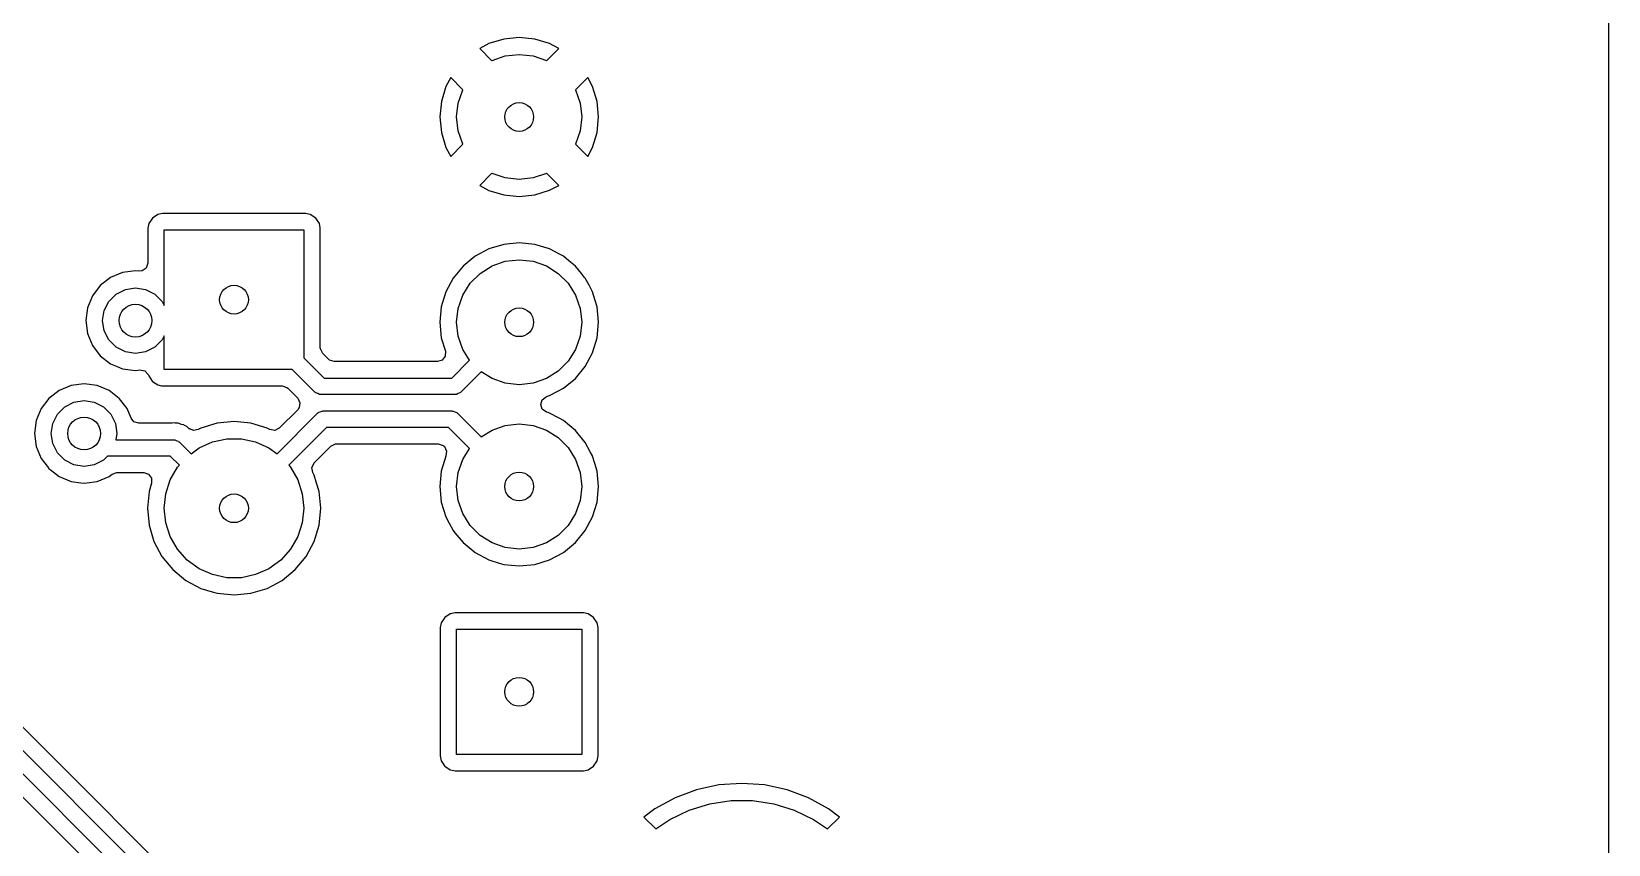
# Model space of a CAD drawing. Extents: x 0.21 to 2.99, y 0.21 to 2.19.
# Drawn here: x 2.234 to 2.99, y 0.989 to 1.379 of the extents above; entities that cross this region are included whole.
import ezdxf

# ---------------------------------------------------------------- set-up
doc = ezdxf.new("R2010")
doc.units = 0
doc.header["$MEASUREMENT"] = 0
doc.layers.add('BLACK', color=7, linetype='CONTINUOUS')

msp = doc.modelspace()

# ---------------------------------------------------------------- linework, layer by layer
at = {"layer": 'BLACK', "linetype": 'CONTINUOUS'}
for p, q in [((2.98959, 2.18429), (2.98959, 0.215709)), ((2.46742, 1.37585), (2.46, 1.37512)), ((2.47485, 1.37512), (2.46742, 1.37585)), ((2.46742, 1.37585), (2.46742, 1.37585)), ((2.45286, 1.37296), (2.44851, 1.37063)), ((2.44851, 1.37063), (2.45435, 1.36479)), ((2.46, 1.37512), (2.45286, 1.37296)), ((2.46, 1.37512), (2.46, 1.37512)), ((2.48199, 1.37296), (2.47485, 1.37512)), ((2.47485, 1.37512), (2.47485, 1.37512)), ((2.48049, 1.36479), (2.48634, 1.37063)), ((2.48634, 1.37063), (2.48199, 1.37296)), ((2.48634, 1.37063), (2.48634, 1.37063)), ((2.45435, 1.36479), (2.4544, 1.36482)), ((2.4544, 1.36482), (2.46075, 1.36704)), ((2.46075, 1.36704), (2.46742, 1.3678)), ((2.46742, 1.3678), (2.4741, 1.36704)), ((2.4741, 1.36704), (2.48044, 1.36482)), ((2.48044, 1.36482), (2.48049, 1.36479)), ((2.43459, 1.35671), (2.43226, 1.35236)), ((2.44043, 1.35087), (2.43459, 1.35671)), ((2.50026, 1.35671), (2.49441, 1.35087)), ((2.50258, 1.35236), (2.50026, 1.35671)), ((2.50026, 1.35671), (2.50026, 1.35671)), ((2.43226, 1.35236), (2.4301, 1.34522)), ((2.43817, 1.34447), (2.44039, 1.35081)), ((2.44039, 1.35081), (2.44043, 1.35087)), ((2.49441, 1.35087), (2.49445, 1.35081)), ((2.49445, 1.35081), (2.49667, 1.34447)), ((2.50475, 1.34522), (2.50258, 1.35236)), ((2.4301, 1.34522), (2.42936, 1.3378)), ((2.4301, 1.34522), (2.4301, 1.34522)), ((2.43742, 1.3378), (2.43817, 1.34447)), ((2.49667, 1.34447), (2.49742, 1.3378)), ((2.50548, 1.3378), (2.50475, 1.34522)), ((2.50475, 1.34522), (2.50475, 1.34522)), ((2.42936, 1.3378), (2.42936, 1.3378)), ((2.42936, 1.3378), (2.4301, 1.33037)), ((2.43817, 1.33112), (2.43742, 1.3378)), ((2.44039, 1.32478), (2.43817, 1.33112)), ((2.49667, 1.33112), (2.49445, 1.32478)), ((2.49742, 1.3378), (2.49667, 1.33112)), ((2.50475, 1.33037), (2.50548, 1.3378)), ((2.50548, 1.3378), (2.50548, 1.3378)), ((2.4301, 1.33037), (2.4301, 1.33037)), ((2.4301, 1.33037), (2.43226, 1.32323)), ((2.43226, 1.32323), (2.43459, 1.31888)), ((2.43459, 1.31888), (2.44043, 1.32472)), ((2.44043, 1.32472), (2.44039, 1.32478)), ((2.49445, 1.32478), (2.49441, 1.32472)), ((2.49441, 1.32472), (2.50026, 1.31888)), ((2.50026, 1.31888), (2.50258, 1.32323)), ((2.50258, 1.32323), (2.50475, 1.33037)), ((2.50475, 1.33037), (2.50475, 1.33037)), ((2.50026, 1.31888), (2.50026, 1.31888)), ((1.9516, 1.31184), (2.3453, 0.918138)), ((2.45435, 1.3108), (2.44851, 1.30496)), ((2.4544, 1.31077), (2.45435, 1.3108)), ((2.46075, 1.30855), (2.4544, 1.31077)), ((2.46742, 1.3078), (2.46075, 1.30855)), ((2.4741, 1.30855), (2.46742, 1.3078)), ((2.48044, 1.31077), (2.4741, 1.30855)), ((2.48049, 1.3108), (2.48044, 1.31077)), ((2.48634, 1.30496), (2.48049, 1.3108)), ((2.33858, 0.913724), (1.94719, 1.30512)), ((2.44851, 1.30496), (2.45286, 1.30263)), ((2.45286, 1.30263), (2.46, 1.30047)), ((2.46, 1.30047), (2.46, 1.30047)), ((2.46, 1.30047), (2.46742, 1.29974)), ((2.46742, 1.29974), (2.47485, 1.30047)), ((2.47485, 1.30047), (2.48199, 1.30264)), ((2.47485, 1.30047), (2.47485, 1.30047)), ((2.48199, 1.30264), (2.48634, 1.30496)), ((2.48634, 1.30496), (2.48634, 1.30496)), ((1.94506, 1.29608), (2.32955, 0.911595)), ((2.46742, 1.29974), (2.46742, 1.29974)), ((2.28981, 1.28674), (2.28935, 1.28444)), ((2.29155, 1.28935), (2.28981, 1.28674)), ((2.28981, 1.28674), (2.28981, 1.28674)), ((2.29416, 1.2911), (2.29155, 1.28935)), ((2.29155, 1.28935), (2.29155, 1.28935)), ((2.29647, 1.29156), (2.29416, 1.2911)), ((2.29416, 1.2911), (2.29416, 1.2911)), ((2.36495, 1.29156), (2.29647, 1.29156)), ((2.29647, 1.29156), (2.29647, 1.29156)), ((2.29647, 1.29156), (2.29647, 1.29156)), ((2.36725, 1.2911), (2.36495, 1.29156)), ((2.36495, 1.29156), (2.36495, 1.29156)), ((2.36986, 1.28935), (2.36725, 1.2911)), ((2.36725, 1.2911), (2.36725, 1.2911)), ((2.36725, 1.2911), (2.36725, 1.2911)), ((2.36725, 1.2911), (2.36725, 1.2911)), ((2.37161, 1.28674), (2.36986, 1.28935)), ((2.36986, 1.28935), (2.36986, 1.28935)), ((2.3718, 1.28578), (2.37161, 1.28674)), ((2.37204, 1.28458), (2.3718, 1.28578)), ((2.28935, 1.28444), (2.28935, 1.28444)), ((2.28935, 1.28444), (2.28935, 1.26767)), ((2.29724, 1.24737), (2.29724, 1.28366)), ((2.29724, 1.28366), (2.36417, 1.28366)), ((2.36417, 1.28366), (2.36417, 1.2223)), ((2.37207, 1.28444), (2.37204, 1.28458)), ((2.37207, 1.25479), (2.37207, 1.28444)), ((2.44627, 1.27103), (2.4405, 1.26629)), ((2.45285, 1.27455), (2.44627, 1.27103)), ((2.44627, 1.27103), (2.44627, 1.27103)), ((2.45999, 1.27672), (2.45285, 1.27455)), ((2.45285, 1.27455), (2.45285, 1.27455)), ((2.46742, 1.27745), (2.45999, 1.27672)), ((2.45999, 1.27672), (2.45999, 1.27672)), ((2.47485, 1.27672), (2.46742, 1.27745)), ((2.46742, 1.27745), (2.46742, 1.27745)), ((2.48199, 1.27455), (2.47485, 1.27672)), ((2.47485, 1.27672), (2.47485, 1.27672)), ((2.48703, 1.27186), (2.48199, 1.27455)), ((2.48199, 1.27455), (2.48199, 1.27455)), ((2.48858, 1.27103), (2.48703, 1.27186)), ((2.49119, 1.26888), (2.48858, 1.27103)), ((2.48858, 1.27103), (2.48858, 1.27103)), ((2.48858, 1.27103), (2.48858, 1.27103)), ((2.27729, 1.26319), (2.27154, 1.26081)), ((2.28346, 1.264), (2.27729, 1.26319)), ((2.27729, 1.26319), (2.27729, 1.26319)), ((2.28494, 1.26381), (2.28346, 1.264)), ((2.28346, 1.264), (2.28346, 1.264)), ((2.28666, 1.26397), (2.28494, 1.26381)), ((2.28861, 1.26538), (2.28666, 1.26397)), ((2.28935, 1.26767), (2.28861, 1.26538)), ((2.4405, 1.26629), (2.43576, 1.26052)), ((2.4405, 1.26629), (2.4405, 1.26629)), ((2.44397, 1.25807), (2.44872, 1.26283)), ((2.44872, 1.26283), (2.4544, 1.2664)), ((2.4544, 1.2664), (2.46075, 1.26862)), ((2.46075, 1.26862), (2.46742, 1.26937)), ((2.46742, 1.26937), (2.4741, 1.26862)), ((2.4741, 1.26862), (2.48044, 1.2664)), ((2.48044, 1.2664), (2.48613, 1.26283)), ((2.48613, 1.26283), (2.49088, 1.25807)), ((2.49435, 1.26629), (2.49119, 1.26888)), ((2.49723, 1.26278), (2.49435, 1.26629)), ((2.49877, 1.26091), (2.49723, 1.26278)), ((2.2666, 1.25702), (2.26281, 1.25208)), ((2.27154, 1.26081), (2.2666, 1.25702)), ((2.2666, 1.25702), (2.2666, 1.25702)), ((2.27154, 1.26081), (2.27154, 1.26081)), ((2.27421, 1.2529), (2.2786, 1.25513)), ((2.2786, 1.25513), (2.28346, 1.25591)), ((2.28346, 1.25591), (2.28833, 1.25513)), ((2.28833, 1.25513), (2.29272, 1.2529)), ((2.43576, 1.26052), (2.43224, 1.25394)), ((2.43576, 1.26052), (2.43576, 1.26052)), ((2.44039, 1.25239), (2.44397, 1.25807)), ((2.49088, 1.25807), (2.49445, 1.25239)), ((2.49908, 1.26052), (2.49877, 1.26091)), ((2.50091, 1.2571), (2.49908, 1.26052)), ((2.50256, 1.25402), (2.50091, 1.2571)), ((2.26281, 1.25208), (2.26043, 1.24633)), ((2.26281, 1.25208), (2.26281, 1.25208)), ((2.26849, 1.24502), (2.27072, 1.24941)), ((2.27072, 1.24941), (2.27421, 1.2529)), ((2.29272, 1.2529), (2.29621, 1.24941)), ((2.29621, 1.24941), (2.29724, 1.24737)), ((2.37207, 1.22718), (2.37207, 1.25479)), ((2.43224, 1.25394), (2.43008, 1.2468)), ((2.43224, 1.25394), (2.43224, 1.25394)), ((2.43817, 1.24605), (2.44039, 1.25239)), ((2.49445, 1.25239), (2.49667, 1.24605)), ((2.5026, 1.25394), (2.50256, 1.25402)), ((2.50386, 1.2498), (2.5026, 1.25394)), ((2.50477, 1.2468), (2.50386, 1.2498)), ((2.26043, 1.24633), (2.25962, 1.24016)), ((2.25962, 1.24016), (2.25962, 1.24016)), ((2.25962, 1.24016), (2.26043, 1.23399)), ((2.26043, 1.24633), (2.26043, 1.24633)), ((2.26772, 1.24016), (2.26849, 1.24502)), ((2.26849, 1.23529), (2.26772, 1.24016)), ((2.43008, 1.2468), (2.42934, 1.23937)), ((2.43008, 1.2468), (2.43008, 1.2468)), ((2.43742, 1.23937), (2.43817, 1.24605)), ((2.49667, 1.24605), (2.49742, 1.23937)), ((2.5055, 1.23937), (2.50477, 1.2468)), ((2.50477, 1.2468), (2.50477, 1.2468)), ((2.26043, 1.23399), (2.26043, 1.23399)), ((2.26043, 1.23399), (2.26281, 1.22823)), ((2.27072, 1.2309), (2.26849, 1.23529)), ((2.29724, 1.23294), (2.29621, 1.2309)), ((2.29724, 1.21673), (2.29724, 1.23294)), ((2.42934, 1.23937), (2.42934, 1.23937)), ((2.42934, 1.23937), (2.43008, 1.23194)), ((2.43817, 1.23269), (2.43742, 1.23937)), ((2.44039, 1.22635), (2.43817, 1.23269)), ((2.49667, 1.23269), (2.49445, 1.22635)), ((2.49742, 1.23937), (2.49667, 1.23269)), ((2.50477, 1.23194), (2.5055, 1.23937)), ((2.5055, 1.23937), (2.5055, 1.23937)), ((2.26281, 1.22823), (2.26281, 1.22823)), ((2.26281, 1.22823), (2.2666, 1.2233)), ((2.27421, 1.22742), (2.27072, 1.2309)), ((2.2786, 1.22518), (2.27421, 1.22742)), ((2.28346, 1.22441), (2.2786, 1.22518)), ((2.28833, 1.22518), (2.28346, 1.22441)), ((2.29272, 1.22742), (2.28833, 1.22518)), ((2.29621, 1.2309), (2.29272, 1.22742)), ((2.37211, 1.22657), (2.37207, 1.22718)), ((2.37321, 1.22443), (2.37211, 1.22657)), ((2.43008, 1.23194), (2.43008, 1.23194)), ((2.43008, 1.23194), (2.43202, 1.22552)), ((2.43202, 1.22552), (2.43198, 1.22311)), ((2.44365, 1.22117), (2.44039, 1.22635)), ((2.49445, 1.22635), (2.49088, 1.22067)), ((2.49908, 1.21822), (2.5026, 1.2248)), ((2.5026, 1.2248), (2.50477, 1.23194)), ((2.50477, 1.23194), (2.50477, 1.23194)), ((2.2666, 1.2233), (2.2666, 1.2233)), ((2.2666, 1.2233), (2.27154, 1.21951)), ((2.27154, 1.21951), (2.27154, 1.21951)), ((2.27154, 1.21951), (2.27154, 1.21951)), ((2.27154, 1.21951), (2.27466, 1.21822)), ((2.27466, 1.21822), (2.27729, 1.21712)), ((2.27729, 1.21712), (2.28346, 1.21631)), ((2.36417, 1.2223), (2.37387, 1.2126)), ((2.376, 1.22163), (2.37321, 1.22443)), ((2.37647, 1.22124), (2.376, 1.22163)), ((2.37876, 1.22049), (2.37647, 1.22124)), ((2.42829, 1.22049), (2.37876, 1.22049)), ((2.43052, 1.22119), (2.42829, 1.22049)), ((2.43198, 1.22311), (2.43052, 1.22119)), ((2.43508, 1.2126), (2.44365, 1.22117)), ((2.49088, 1.22067), (2.48613, 1.21592)), ((2.49435, 1.21245), (2.49908, 1.21822)), ((2.25884, 1.20988), (2.25267, 1.20907)), ((2.26502, 1.20907), (2.25884, 1.20988)), ((2.25884, 1.20988), (2.25884, 1.20988)), ((2.28346, 1.21631), (2.28551, 1.21658)), ((2.28551, 1.21658), (2.28788, 1.21614)), ((2.28788, 1.21614), (2.28954, 1.21439)), ((2.28954, 1.21439), (2.28969, 1.21394)), ((2.28969, 1.21394), (2.28981, 1.21365)), ((2.28981, 1.21365), (2.29154, 1.21106)), ((2.29154, 1.21106), (2.29155, 1.21104)), ((2.29155, 1.21104), (2.29416, 1.2093)), ((2.35861, 1.21673), (2.29724, 1.21673)), ((2.36946, 1.20588), (2.35861, 1.21673)), ((2.37387, 1.2126), (2.43508, 1.2126)), ((2.44922, 1.2156), (2.4395, 1.20588)), ((2.4544, 1.21234), (2.44922, 1.2156)), ((2.46075, 1.21012), (2.4544, 1.21234)), ((2.46742, 1.20937), (2.46075, 1.21012)), ((2.4741, 1.21012), (2.46742, 1.20937)), ((2.48044, 1.21234), (2.4741, 1.21012)), ((2.48613, 1.21592), (2.48044, 1.21234)), ((2.48858, 1.20771), (2.49435, 1.21245)), ((2.24198, 1.2029), (2.23819, 1.19796)), ((2.24692, 1.20669), (2.24198, 1.2029)), ((2.24198, 1.2029), (2.24198, 1.2029)), ((2.25267, 1.20907), (2.24692, 1.20669)), ((2.24692, 1.20669), (2.24692, 1.20669)), ((2.25267, 1.20907), (2.25267, 1.20907)), ((2.27077, 1.20669), (2.26502, 1.20907)), ((2.26502, 1.20907), (2.26502, 1.20907)), ((2.27571, 1.2029), (2.27077, 1.20669)), ((2.27588, 1.20267), (2.27571, 1.2029)), ((2.27571, 1.2029), (2.27571, 1.2029)), ((2.27571, 1.2029), (2.27571, 1.2029)), ((2.27571, 1.2029), (2.27571, 1.2029)), ((2.27571, 1.2029), (2.27571, 1.2029)), ((2.2795, 1.19796), (2.27588, 1.20267)), ((2.29416, 1.2093), (2.29591, 1.20895)), ((2.29591, 1.20895), (2.29647, 1.20884)), ((2.29647, 1.20884), (2.29647, 1.20884)), ((2.29647, 1.20884), (2.29647, 1.20884)), ((2.29647, 1.20884), (2.35372, 1.20884)), ((2.35372, 1.20884), (2.35601, 1.20809)), ((2.35601, 1.20809), (2.35648, 1.2077)), ((2.35648, 1.2077), (2.36122, 1.20295)), ((2.36122, 1.20295), (2.36232, 1.20081)), ((2.36974, 1.20573), (2.36946, 1.20588)), ((2.36993, 1.20548), (2.36974, 1.20573)), ((2.37081, 1.20519), (2.36993, 1.20548)), ((2.37163, 1.20477), (2.37081, 1.20519)), ((2.37194, 1.20482), (2.37163, 1.20477)), ((2.37224, 1.20472), (2.37194, 1.20482)), ((2.43671, 1.20472), (2.37224, 1.20472)), ((2.43701, 1.20482), (2.43671, 1.20472)), ((2.43733, 1.20477), (2.43701, 1.20482)), ((2.43815, 1.20519), (2.43733, 1.20477)), ((2.43903, 1.20548), (2.43815, 1.20519)), ((2.43921, 1.20573), (2.43903, 1.20548)), ((2.4395, 1.20588), (2.43921, 1.20573)), ((2.47771, 1.19992), (2.4784, 1.20223)), ((2.4784, 1.20223), (2.48033, 1.20368)), ((2.48033, 1.20368), (2.48047, 1.20373)), ((2.48047, 1.20373), (2.48199, 1.20419)), ((2.48199, 1.20419), (2.48858, 1.20771)), ((2.23819, 1.19796), (2.23581, 1.19221)), ((2.23819, 1.19796), (2.23819, 1.19796)), ((2.24387, 1.1909), (2.2461, 1.19529)), ((2.2461, 1.19529), (2.24959, 1.19878)), ((2.24959, 1.19878), (2.25398, 1.20101)), ((2.25398, 1.20101), (2.25884, 1.20179)), ((2.25884, 1.20179), (2.26371, 1.20101)), ((2.26371, 1.20101), (2.2681, 1.19878)), ((2.2681, 1.19878), (2.27158, 1.19529)), ((2.27158, 1.19529), (2.27382, 1.1909)), ((2.28139, 1.19339), (2.2795, 1.19796)), ((2.35131, 1.17637), (2.37064, 1.1957)), ((2.36122, 1.19744), (2.35241, 1.18863)), ((2.36194, 1.19843), (2.36122, 1.19744)), ((2.36232, 1.20081), (2.36194, 1.19843)), ((2.37064, 1.1957), (2.37092, 1.19584)), ((2.37092, 1.19584), (2.37111, 1.1961)), ((2.37111, 1.1961), (2.37199, 1.19638)), ((2.37199, 1.19638), (2.37281, 1.1968)), ((2.37281, 1.1968), (2.37312, 1.19675)), ((2.37312, 1.19675), (2.37343, 1.19685)), ((2.37343, 1.19685), (2.43514, 1.19685)), ((2.43514, 1.19685), (2.43544, 1.19675)), ((2.43544, 1.19675), (2.43575, 1.1968)), ((2.43575, 1.1968), (2.43658, 1.19638)), ((2.43658, 1.19638), (2.43745, 1.1961)), ((2.43745, 1.1961), (2.43764, 1.19584)), ((2.43764, 1.19584), (2.43792, 1.1957)), ((2.43792, 1.1957), (2.44922, 1.1844)), ((2.47849, 1.19765), (2.47771, 1.19992)), ((2.48047, 1.19627), (2.47849, 1.19765)), ((2.48123, 1.19604), (2.48047, 1.19627)), ((2.48199, 1.19581), (2.48123, 1.19604)), ((2.48662, 1.19334), (2.48199, 1.19581)), ((2.48199, 1.19581), (2.48199, 1.19581)), ((2.23581, 1.19221), (2.235, 1.18604)), ((2.23581, 1.19221), (2.23581, 1.19221)), ((2.2431, 1.18604), (2.24387, 1.1909)), ((2.27382, 1.1909), (2.27459, 1.18604)), ((2.2814, 1.19337), (2.28139, 1.19339)), ((2.28271, 1.19171), (2.2814, 1.19337)), ((2.285, 1.19096), (2.28271, 1.19171)), ((2.30082, 1.19096), (2.285, 1.19096)), ((2.30108, 1.19098), (2.30082, 1.19096)), ((2.30233, 1.19116), (2.30108, 1.19098)), ((2.3027, 1.19107), (2.30233, 1.19116)), ((2.30233, 1.19116), (2.30233, 1.19116)), ((2.3036, 1.19096), (2.3027, 1.19107)), ((2.30398, 1.19096), (2.3036, 1.19096)), ((2.30515, 1.19051), (2.30398, 1.19096)), ((2.30398, 1.19096), (2.30398, 1.19096)), ((2.30398, 1.19096), (2.30398, 1.19096)), ((2.30398, 1.19096), (2.30398, 1.19096)), ((2.30541, 1.19043), (2.30515, 1.19051)), ((2.30663, 1.19014), (2.30541, 1.19043)), ((2.30695, 1.18993), (2.30663, 1.19014)), ((2.30663, 1.19014), (2.30663, 1.19014)), ((2.30775, 1.18951), (2.30695, 1.18993)), ((2.30811, 1.18937), (2.30775, 1.18951)), ((2.30904, 1.18852), (2.30811, 1.18937)), ((2.30925, 1.18835), (2.30904, 1.18852)), ((2.30936, 1.18827), (2.30925, 1.18835)), ((2.30951, 1.18817), (2.30936, 1.18827)), ((2.30936, 1.18827), (2.30936, 1.18827)), ((2.30955, 1.18824), (2.30951, 1.18817)), ((2.3112, 1.18751), (2.30955, 1.18824)), ((2.31357, 1.18793), (2.3112, 1.18751)), ((2.3148, 1.18859), (2.31357, 1.18793)), ((2.3226, 1.19096), (2.3148, 1.18859)), ((2.3148, 1.18859), (2.3148, 1.18859)), ((2.33071, 1.19176), (2.3226, 1.19096)), ((2.3226, 1.19096), (2.3226, 1.19096)), ((2.33882, 1.19096), (2.33071, 1.19176)), ((2.33071, 1.19176), (2.33071, 1.19176)), ((2.34661, 1.18859), (2.33882, 1.19096)), ((2.33882, 1.19096), (2.33882, 1.19096)), ((2.34782, 1.18795), (2.34661, 1.18859)), ((2.34661, 1.18859), (2.34661, 1.18859)), ((2.34788, 1.18791), (2.34782, 1.18795)), ((2.35026, 1.18754), (2.34788, 1.18791)), ((2.35241, 1.18863), (2.35026, 1.18754)), ((2.37506, 1.18898), (2.35691, 1.17083)), ((2.43351, 1.18898), (2.37506, 1.18898)), ((2.44365, 1.17883), (2.43351, 1.18898)), ((2.44922, 1.1844), (2.4544, 1.18766)), ((2.4544, 1.18766), (2.46075, 1.18988)), ((2.46075, 1.18988), (2.46742, 1.19063)), ((2.46742, 1.19063), (2.4741, 1.18988)), ((2.4741, 1.18988), (2.48044, 1.18766)), ((2.48044, 1.18766), (2.48613, 1.18408)), ((2.48858, 1.19229), (2.48662, 1.19334)), ((2.49171, 1.18972), (2.48858, 1.19229)), ((2.48858, 1.19229), (2.48858, 1.19229)), ((2.48858, 1.19229), (2.48858, 1.19229)), ((2.49435, 1.18755), (2.49171, 1.18972)), ((2.49908, 1.18178), (2.49435, 1.18755)), ((2.24318, 1.03143), (2.08857, 1.18604)), ((2.235, 1.18604), (2.235, 1.18604)), ((2.235, 1.18604), (2.23581, 1.17987)), ((2.23581, 1.17987), (2.23581, 1.17987)), ((2.23581, 1.17987), (2.23819, 1.17411)), ((2.24387, 1.18117), (2.2431, 1.18604)), ((2.2461, 1.17678), (2.24387, 1.18117)), ((2.27459, 1.18604), (2.27412, 1.18307)), ((2.27412, 1.18307), (2.30177, 1.18307)), ((2.30177, 1.18307), (2.30207, 1.18297)), ((2.30207, 1.18297), (2.30239, 1.18302)), ((2.30239, 1.18302), (2.30321, 1.1826)), ((2.30321, 1.1826), (2.30409, 1.18232)), ((2.30409, 1.18232), (2.30427, 1.18206)), ((2.30427, 1.18206), (2.30456, 1.18192)), ((2.30456, 1.18192), (2.31011, 1.17637)), ((2.31398, 1.17918), (2.32037, 1.18202)), ((2.32037, 1.18202), (2.32721, 1.18348)), ((2.32721, 1.18348), (2.33421, 1.18348)), ((2.33421, 1.18348), (2.34105, 1.18202)), ((2.34105, 1.18202), (2.34744, 1.17918)), ((2.36914, 1.1719), (2.37718, 1.17994)), ((2.37718, 1.17994), (2.37933, 1.18103)), ((2.37933, 1.18103), (2.37994, 1.18108)), ((2.37994, 1.18108), (2.42862, 1.18108)), ((2.42862, 1.18108), (2.43091, 1.18034)), ((2.43091, 1.18034), (2.43138, 1.17994)), ((2.43138, 1.17994), (2.43155, 1.17977)), ((2.43155, 1.17977), (2.43264, 1.17763)), ((2.48613, 1.18408), (2.49088, 1.17933)), ((2.49088, 1.17933), (2.49445, 1.17365)), ((2.50148, 1.17729), (2.49908, 1.18178)), ((2.23819, 1.17411), (2.23819, 1.17411)), ((2.23819, 1.17411), (2.24171, 1.16953)), ((2.24959, 1.1733), (2.2461, 1.17678)), ((2.25398, 1.17106), (2.24959, 1.1733)), ((2.2681, 1.1733), (2.26371, 1.17106)), ((2.27, 1.1752), (2.2681, 1.1733)), ((2.30014, 1.1752), (2.27, 1.1752)), ((2.3045, 1.17083), (2.30014, 1.1752)), ((2.31011, 1.17637), (2.31398, 1.17918)), ((2.34744, 1.17918), (2.35131, 1.17637)), ((2.36804, 1.16968), (2.36909, 1.17184)), ((2.36909, 1.17184), (2.36914, 1.1719)), ((2.43224, 1.1752), (2.43008, 1.16806)), ((2.43227, 1.17525), (2.43224, 1.1752)), ((2.43224, 1.1752), (2.43224, 1.1752)), ((2.43232, 1.17538), (2.43227, 1.17526)), ((2.43227, 1.17526), (2.43227, 1.17525)), ((2.43264, 1.17763), (2.43229, 1.17539)), ((2.43229, 1.17539), (2.43232, 1.17538)), ((2.43817, 1.16731), (2.44039, 1.17365)), ((2.44039, 1.17365), (2.44365, 1.17883)), ((2.49445, 1.17365), (2.49667, 1.16731)), ((2.50257, 1.17526), (2.50148, 1.17729)), ((2.5026, 1.1752), (2.50257, 1.17526)), ((2.50366, 1.1717), (2.5026, 1.1752)), ((2.24171, 1.16953), (2.24198, 1.16918)), ((2.24198, 1.16918), (2.24198, 1.16918)), ((2.24198, 1.16918), (2.24198, 1.16918)), ((2.24198, 1.16918), (2.24259, 1.16871)), ((2.24259, 1.16871), (2.24692, 1.16539)), ((2.24692, 1.16539), (2.24692, 1.16539)), ((2.24692, 1.16539), (2.24692, 1.16539)), ((2.24692, 1.16539), (2.2488, 1.16461)), ((2.2488, 1.16461), (2.25267, 1.163)), ((2.25884, 1.17029), (2.25398, 1.17106)), ((2.26371, 1.17106), (2.25884, 1.17029)), ((2.26502, 1.163), (2.27077, 1.16539)), ((2.27077, 1.16539), (2.27222, 1.1665)), ((2.27222, 1.1665), (2.27449, 1.1673)), ((2.27449, 1.1673), (2.27459, 1.1673)), ((2.27459, 1.1673), (2.28742, 1.1673)), ((2.28742, 1.1673), (2.28971, 1.16656)), ((2.28971, 1.16656), (2.29113, 1.16461)), ((2.29113, 1.16461), (2.29115, 1.16227)), ((2.30014, 1.16381), (2.30364, 1.16987)), ((2.30364, 1.16987), (2.3045, 1.17083)), ((2.35691, 1.17083), (2.35778, 1.16987)), ((2.35778, 1.16987), (2.36128, 1.16381)), ((2.36846, 1.1673), (2.36804, 1.16968)), ((2.3691, 1.1661), (2.36846, 1.1673)), ((2.37026, 1.16227), (2.3691, 1.1661)), ((2.43008, 1.16806), (2.42934, 1.16063)), ((2.43008, 1.16806), (2.43008, 1.16806)), ((2.43742, 1.16063), (2.43817, 1.16731)), ((2.49667, 1.16731), (2.49742, 1.16063)), ((2.50477, 1.16806), (2.50366, 1.1717)), ((2.5055, 1.16063), (2.50477, 1.16806)), ((2.50477, 1.16806), (2.50477, 1.16806)), ((2.25267, 1.163), (2.2573, 1.16239)), ((2.2573, 1.16239), (2.25884, 1.16219)), ((2.25884, 1.16219), (2.26008, 1.16235)), ((2.25884, 1.16219), (2.25884, 1.16219)), ((2.25884, 1.16219), (2.25884, 1.16219)), ((2.26008, 1.16235), (2.26502, 1.163)), ((2.28995, 1.1583), (2.28915, 1.1502)), ((2.29115, 1.16227), (2.28995, 1.1583)), ((2.28995, 1.1583), (2.28995, 1.1583)), ((2.29724, 1.1502), (2.29798, 1.15715)), ((2.29798, 1.15715), (2.30014, 1.16381)), ((2.36128, 1.16381), (2.36344, 1.15715)), ((2.36344, 1.15715), (2.36417, 1.1502)), ((2.37147, 1.1583), (2.37026, 1.16227)), ((2.37227, 1.1502), (2.37147, 1.1583)), ((2.37147, 1.1583), (2.37147, 1.1583)), ((2.42934, 1.16063), (2.42934, 1.16063)), ((2.42934, 1.16063), (2.43008, 1.1532)), ((2.43817, 1.15395), (2.43742, 1.16063)), ((2.49742, 1.16063), (2.49667, 1.15395)), ((2.50477, 1.1532), (2.5055, 1.16063)), ((2.5055, 1.16063), (2.5055, 1.16063)), ((2.28915, 1.1502), (2.28915, 1.1502)), ((2.28915, 1.1502), (2.28995, 1.14209)), ((2.29798, 1.14324), (2.29724, 1.1502)), ((2.36417, 1.1502), (2.36344, 1.14324)), ((2.37147, 1.14209), (2.37227, 1.1502)), ((2.37227, 1.1502), (2.37227, 1.1502)), ((2.43008, 1.1532), (2.43008, 1.1532)), ((2.43008, 1.1532), (2.43224, 1.14606)), ((2.44039, 1.14761), (2.43817, 1.15395)), ((2.49667, 1.15395), (2.49445, 1.14761)), ((2.5026, 1.14606), (2.50477, 1.1532)), ((2.50477, 1.1532), (2.50477, 1.1532)), ((2.28995, 1.14209), (2.28995, 1.14209)), ((2.28995, 1.14209), (2.29231, 1.13429)), ((2.30014, 1.13659), (2.29798, 1.14324)), ((2.36344, 1.14324), (2.36128, 1.13659)), ((2.3691, 1.13429), (2.37147, 1.14209)), ((2.37147, 1.14209), (2.37147, 1.14209)), ((2.43224, 1.14606), (2.43224, 1.14606)), ((2.43224, 1.14606), (2.43386, 1.14303)), ((2.43386, 1.14303), (2.43576, 1.13948)), ((2.44397, 1.14193), (2.44039, 1.14761)), ((2.44872, 1.13718), (2.44397, 1.14193)), ((2.49088, 1.14193), (2.48613, 1.13718)), ((2.49445, 1.14761), (2.49088, 1.14193)), ((2.49908, 1.13948), (2.5026, 1.14606)), ((2.29231, 1.13429), (2.29615, 1.12711)), ((2.30364, 1.13053), (2.30014, 1.13659)), ((2.36128, 1.13659), (2.35778, 1.13053)), ((2.36526, 1.12711), (2.3691, 1.13429)), ((2.43576, 1.13948), (2.43576, 1.13948)), ((2.43576, 1.13948), (2.43576, 1.13948)), ((2.43576, 1.13948), (2.43663, 1.13842)), ((2.43663, 1.13842), (2.4405, 1.13371)), ((2.4544, 1.1336), (2.44872, 1.13718)), ((2.48613, 1.13718), (2.48044, 1.1336)), ((2.49435, 1.13371), (2.49908, 1.13948)), ((2.29615, 1.12711), (2.30132, 1.12081)), ((2.30832, 1.12533), (2.30364, 1.13053)), ((2.35778, 1.13053), (2.3531, 1.12533)), ((2.36009, 1.12081), (2.36526, 1.12711)), ((2.4405, 1.13371), (2.44627, 1.12897)), ((2.44627, 1.12897), (2.45285, 1.12545)), ((2.46075, 1.13138), (2.4544, 1.1336)), ((2.46742, 1.13063), (2.46075, 1.13138)), ((2.4741, 1.13138), (2.46742, 1.13063)), ((2.48044, 1.1336), (2.4741, 1.13138)), ((2.48199, 1.12545), (2.48858, 1.12897)), ((2.48858, 1.12897), (2.49435, 1.13371)), ((2.30132, 1.12081), (2.30132, 1.12081)), ((2.30132, 1.12081), (2.30132, 1.12081)), ((2.30132, 1.12081), (2.30762, 1.11564)), ((2.31398, 1.12122), (2.30832, 1.12533)), ((2.32037, 1.11837), (2.31398, 1.12122)), ((2.34744, 1.12122), (2.34105, 1.11837)), ((2.3531, 1.12533), (2.34744, 1.12122)), ((2.3538, 1.11564), (2.36009, 1.12081)), ((2.45285, 1.12545), (2.45783, 1.12394)), ((2.45783, 1.12394), (2.45999, 1.12328)), ((2.45999, 1.12328), (2.45999, 1.12328)), ((2.45999, 1.12328), (2.46742, 1.12255)), ((2.46742, 1.12255), (2.47485, 1.12328)), ((2.46742, 1.12255), (2.46742, 1.12255)), ((2.46742, 1.12255), (2.46742, 1.12255)), ((2.47485, 1.12328), (2.48199, 1.12545)), ((2.47485, 1.12328), (2.47485, 1.12328)), ((2.47485, 1.12328), (2.47485, 1.12328)), ((2.30762, 1.11564), (2.30762, 1.11564)), ((2.30762, 1.11564), (2.30762, 1.11564)), ((2.30762, 1.11564), (2.3148, 1.1118)), ((2.3148, 1.1118), (2.32024, 1.11015)), ((2.32721, 1.11692), (2.32037, 1.11837)), ((2.33421, 1.11692), (2.32721, 1.11692)), ((2.34105, 1.11837), (2.33421, 1.11692)), ((2.33882, 1.10944), (2.34661, 1.1118)), ((2.34661, 1.1118), (2.3538, 1.11564)), ((2.32024, 1.11015), (2.3226, 1.10944)), ((2.3226, 1.10944), (2.3226, 1.10944)), ((2.3226, 1.10944), (2.33071, 1.10864)), ((2.33071, 1.10864), (2.33882, 1.10944)), ((2.33071, 1.10864), (2.33071, 1.10864)), ((2.33071, 1.10864), (2.33071, 1.10864)), ((2.33882, 1.10944), (2.33882, 1.10944)), ((2.43173, 1.0979), (2.42999, 1.09528)), ((2.43434, 1.09964), (2.43173, 1.0979)), ((2.43173, 1.0979), (2.43173, 1.0979)), ((2.43664, 1.1001), (2.43434, 1.09964)), ((2.43434, 1.09964), (2.43434, 1.09964)), ((2.4982, 1.1001), (2.43664, 1.1001)), ((2.43664, 1.1001), (2.43664, 1.1001)), ((2.43664, 1.1001), (2.43664, 1.1001)), ((2.5005, 1.09964), (2.4982, 1.1001)), ((2.4982, 1.1001), (2.4982, 1.1001)), ((2.50311, 1.0979), (2.5005, 1.09964)), ((2.5005, 1.09964), (2.5005, 1.09964)), ((2.5005, 1.09964), (2.5005, 1.09964)), ((2.5005, 1.09964), (2.5005, 1.09964)), ((2.50486, 1.09528), (2.50311, 1.0979)), ((2.50311, 1.0979), (2.50311, 1.0979)), ((2.42999, 1.09528), (2.42953, 1.09298)), ((2.42953, 1.09298), (2.42953, 1.09298)), ((2.42953, 1.09298), (2.42953, 1.03143)), ((2.42999, 1.09528), (2.42999, 1.09528)), ((2.43742, 1.0322), (2.43742, 1.0922)), ((2.43742, 1.0922), (2.49742, 1.0922)), ((2.49742, 1.0922), (2.49742, 1.0322)), ((2.50531, 1.09298), (2.50486, 1.09528)), ((2.50531, 1.03143), (2.50531, 1.09298)), ((2.33327, 0.941339), (2.24318, 1.03143)), ((2.42953, 1.03143), (2.42999, 1.02912)), ((2.42953, 1.03143), (2.42953, 1.03143)), ((2.42999, 1.02912), (2.42999, 1.02912)), ((2.42999, 1.02912), (2.43163, 1.02667)), ((2.49742, 1.0322), (2.43742, 1.0322)), ((2.50311, 1.02651), (2.50486, 1.02912)), ((2.50486, 1.02912), (2.50531, 1.03143)), ((2.43163, 1.02667), (2.43173, 1.02651)), ((2.43173, 1.02651), (2.43434, 1.02477)), ((2.43434, 1.02477), (2.43609, 1.02442)), ((2.43609, 1.02442), (2.43664, 1.02431)), ((2.43664, 1.02431), (2.43664, 1.02431)), ((2.43664, 1.02431), (2.43664, 1.02431)), ((2.43664, 1.02431), (2.43664, 1.02431)), ((2.43664, 1.02431), (2.4982, 1.02431)), ((2.4982, 1.02431), (2.5005, 1.02477)), ((2.4982, 1.02431), (2.4982, 1.02431)), ((2.5005, 1.02477), (2.50311, 1.02651)), ((2.55243, 1.01519), (2.54214, 1.01135)), ((2.56316, 1.01752), (2.55243, 1.01519)), ((2.57411, 1.01831), (2.56316, 1.01752)), ((2.58507, 1.01752), (2.57411, 1.01831)), ((2.5958, 1.01519), (2.58507, 1.01752)), ((2.60609, 1.01135), (2.5958, 1.01519)), ((2.5325, 1.00609), (2.52723, 1.00214)), ((2.54214, 1.01135), (2.5325, 1.00609)), ((2.53967, 1.00101), (2.54894, 1.00547)), ((2.54214, 1.01135), (2.54214, 1.01135)), ((2.54894, 1.00547), (2.55878, 1.00851)), ((2.55878, 1.00851), (2.56897, 1.01004)), ((2.56897, 1.01004), (2.57926, 1.01004)), ((2.57926, 1.01004), (2.58945, 1.00851)), ((2.58945, 1.00851), (2.59929, 1.00547)), ((2.59929, 1.00547), (2.60856, 1.00101)), ((2.61573, 1.00609), (2.60609, 1.01135)), ((2.60609, 1.01135), (2.60609, 1.01135)), ((2.621, 1.00214), (2.61573, 1.00609)), ((2.61573, 1.00609), (2.61573, 1.00609)), ((2.52723, 1.00214), (2.53295, 0.996425)), ((2.53295, 0.996425), (2.53967, 1.00101)), ((2.60856, 1.00101), (2.61528, 0.996425)), ((2.61528, 0.996425), (2.621, 1.00214))]:
    msp.add_line(p, q, dxfattribs=at)
at = {"layer": 'BLACK'}
for centre, radius in [((2.46742, 1.3378), 0.00689), ((2.33071, 1.2502), 0.00689), ((2.28346, 1.24016), 0.007874), ((2.46742, 1.23937), 0.00689), ((2.25884, 1.18604), 0.007874), ((2.46742, 1.16063), 0.00689), ((2.33071, 1.1502), 0.00689), ((2.46742, 1.0622), 0.00689)]:
    msp.add_circle(centre, radius, dxfattribs=at)

doc.saveas('drawing.dxf')
